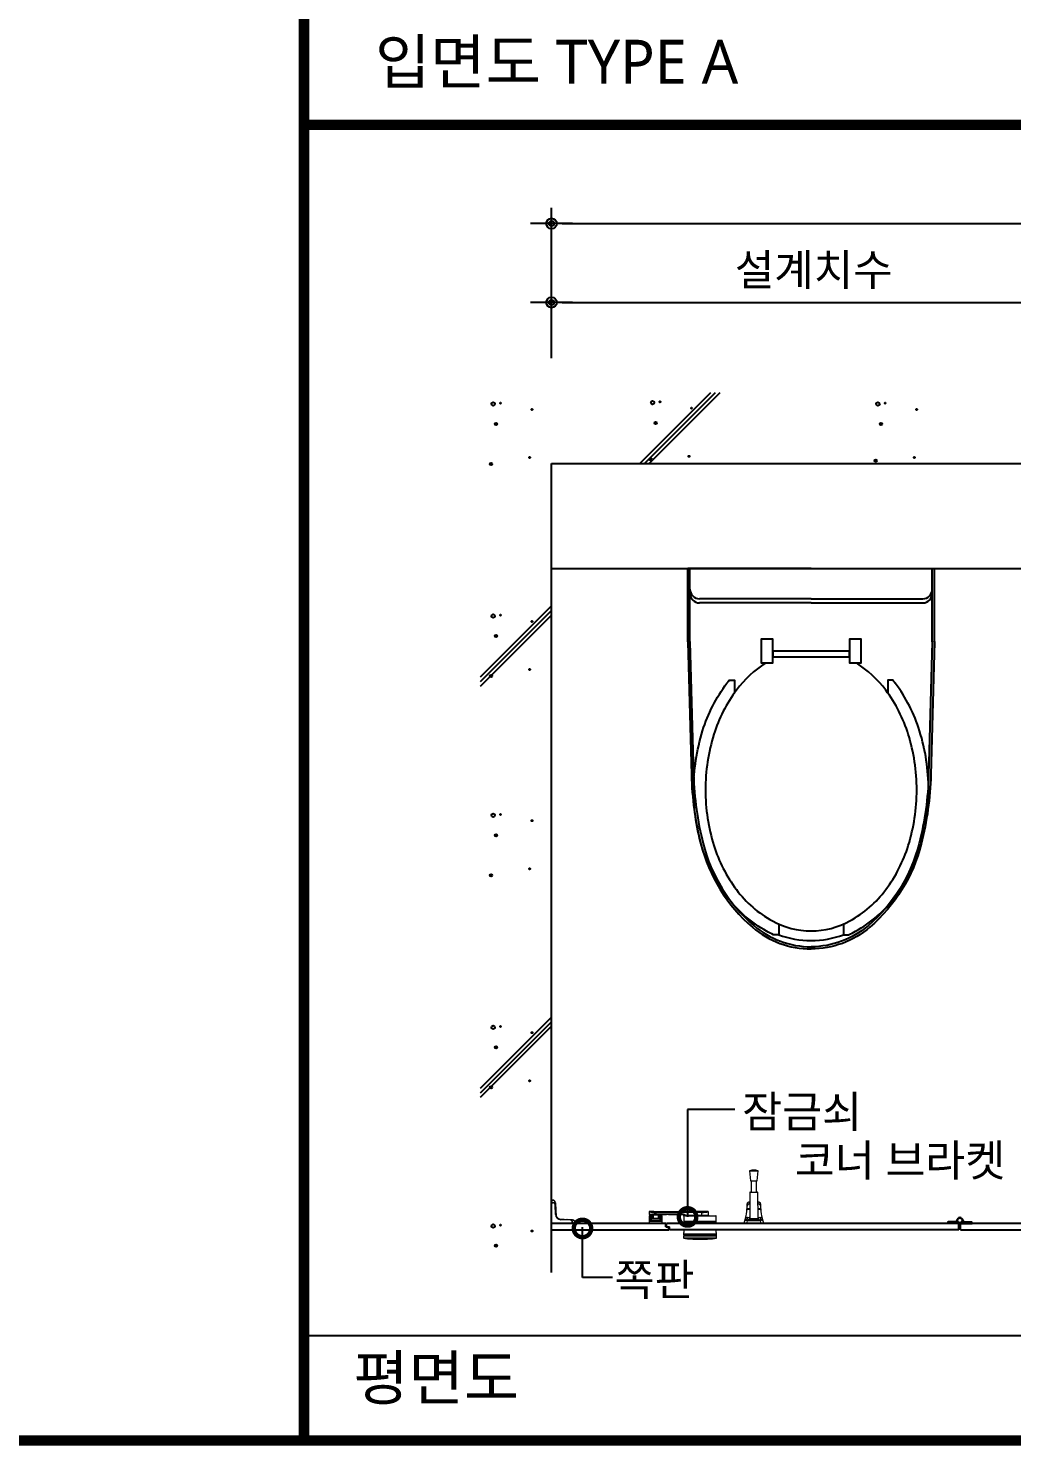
# Model space of a CAD drawing. Extents: x -256 to 8104, y -176 to 5714.
# Drawn here: x 2221 to 3159, y 2764 to 4116 of the extents above; entities that cross this region are included whole.
import ezdxf
from ezdxf.enums import TextEntityAlignment as Align

# ---------------------------------------------------------------- set-up
doc = ezdxf.new("R2010")
doc.units = 0
doc.header["$LTSCALE"] = 30
doc.layers.get('0').update_dxf_attribs({"linetype": 'CONTINUOUS'})
doc.layers.get('DEFPOINTS').update_dxf_attribs({"linetype": 'CONTINUOUS'})
for name, color, linetype in [('0_toilet', 6, 'CONTINUOUS'), ('DIM', 7, 'CONTINUOUS'), ('HAT', 8, 'CONTINUOUS'), ('TIT', 3, 'CONTINUOUS'), ('경첩', 4, 'CONTINUOUS'), ('문자', 3, 'CONTINUOUS'), ('부자재', 4, 'CONTINUOUS'), ('옷걸이', 4, 'CONTINUOUS'), ('잠금쇠(회전형)', 4, 'CONTINUOUS'), ('치수', 1, 'CONTINUOUS'), ('해치', 8, 'CONTINUOUS')]:
    doc.layers.add(name, color=color, linetype=linetype)
doc.styles.add('돋움', font='malgun.ttf')
doc.dimstyles.new('10', dxfattribs={"dimscale": 10, "dimtxt": 3, "dimasz": 1, "dimexe": 1.5, "dimexo": 2, "dimgap": 1, "dimtad": 1, "dimdec": 0, "dimlunit": 6, "dimtxsty": '돋움', "dimblk": 'DIMDOT', "dimcen": -1, "dimdle": 1.5, "dimclrt": 3, "dimazin": 3, "dimtfac": 1, "dimtdec": 0, "dimtix": 1, "dimtmove": 2, "dimatfit": 3, "dimldrblk": 'DIMDOT', "dimarcsym": 0})

# ---------------------------------------------------------------- blocks, each defined once
blk = doc.blocks.new('_DOTSMALL')
at = {"color": 0, "linetype": 'ByBlock', "const_width": 0.5}
blk.add_lwpolyline([(-0.0625, 0, 1), (0.0625, 0, 1)], format="xyb", close=True, dxfattribs=at)
blk = doc.blocks.new('A$C63EC304E')
at = {"layer": '치수', "color": 1, "xscale": 2.5, "yscale": 2.5, "zscale": 2.5, "rotation": 234.3098741996962}
blk.add_blockref('_DOTSMALL', (0.31, 0.31), dxfattribs=at)
blk = doc.blocks.new('A$C2BC9653E')
at = {"layer": '치수', "xscale": 0.3333333333333333, "yscale": 0.3333333333333333, "zscale": 0.3333333333333333}
blk.add_blockref('A$C63EC304E', (0, 0), dxfattribs=at)
blk = doc.blocks.new('A$C7FC71301')
at = {"layer": '치수', "rotation": 180}
blk.add_blockref('A$C2BC9653E', (0.208, 0.208), dxfattribs=at)
blk = doc.blocks.new('A$C4A20372B')
at = {"layer": '치수'}
blk.add_blockref('A$C7FC71301', (0, 0), dxfattribs=at)
blk = doc.blocks.new('A$C566469F5')
at = {"layer": '치수'}
blk.add_blockref('A$C4A20372B', (0, 0), dxfattribs=at)
blk = doc.blocks.new('A$C7E317CD4')
at = {"layer": '해치', "xscale": 2, "yscale": 2, "zscale": 2}
blk.add_blockref('A$C566469F5', (0, 0), dxfattribs=at)
blk = doc.blocks.new('A$C601D7F27')
at = {"layer": '치수'}
blk.add_blockref('A$C7E317CD4', (0, 0), dxfattribs=at)
blk = doc.blocks.new('A$C38802C08')
at = {"layer": '치수'}
blk.add_blockref('A$C601D7F27', (0, 0), dxfattribs=at)
blk = doc.blocks.new('DIMDOT')
at = {"linetype": 'Continuous'}
blk.add_line((-2, 0), (2, 0), dxfattribs=at)
for radius in [0.5, 0.25]:
    blk.add_circle((0, 0), radius, dxfattribs=at)
blk = doc.blocks.new('*D590')
at = {"layer": 'DEFPOINTS', "color": 0}
for p in [(32541.7, -2894.3), (31041.7, -3042.7), (32541.7, -3042.7)]:
    blk.add_point(p, dxfattribs=at)
at = {"layer": 'DIM', "color": 0, "lineweight": -2, "ltscale": 10}
for p, q in [((31041.7, -3022.7), (31041.7, -2879.3)), ((32541.7, -3022.7), (32541.7, -2879.3)), ((31051.7, -2894.3), (32531.7, -2894.3))]:
    blk.add_line(p, q, dxfattribs=at)
at = {"layer": 'DIM', "color": 0, "lineweight": -2, "xscale": 10, "yscale": 10, "zscale": 10, "rotation": 180}
blk.add_blockref('DIMDOT', (31041.7, -2894.3), dxfattribs=at)
at = {"layer": 'DIM', "color": 0, "lineweight": -2, "xscale": 10, "yscale": 10, "zscale": 10}
blk.add_blockref('DIMDOT', (32541.7, -2894.3), dxfattribs=at)
at = {"layer": 'DIM', "color": 3, "insert": (31791.7, -2864.6), "char_height": 30, "attachment_point": 5, "style": '돋움'}
blk.add_mtext('설계치수', dxfattribs=at)
blk = doc.blocks.new('*D592')
at = {"layer": 'DEFPOINTS', "color": 0}
for p in [(31541.7, -2969.6), (31041.7, -3042.7), (31541.7, -3042.7)]:
    blk.add_point(p, dxfattribs=at)
at = {"layer": 'DIM', "color": 0, "lineweight": -2, "ltscale": 10}
for p, q in [((31041.7, -3022.7), (31041.7, -2954.6)), ((31541.7, -3022.7), (31541.7, -2954.6)), ((31051.7, -2969.6), (31531.7, -2969.6))]:
    blk.add_line(p, q, dxfattribs=at)
at = {"layer": 'DIM', "color": 0, "lineweight": -2, "xscale": 10, "yscale": 10, "zscale": 10, "rotation": 180}
blk.add_blockref('DIMDOT', (31041.7, -2969.6), dxfattribs=at)
at = {"layer": 'DIM', "color": 0, "lineweight": -2, "xscale": 10, "yscale": 10, "zscale": 10}
blk.add_blockref('DIMDOT', (31541.7, -2969.6), dxfattribs=at)
at = {"layer": 'DIM', "color": 3, "insert": (31291.7, -2940), "char_height": 30, "attachment_point": 5, "style": '돋움'}
blk.add_mtext('설계치수', dxfattribs=at)
blk = doc.blocks.new('A$C10E41893')
at = {"layer": '부자재'}
for p, q in [((6.5, 0), (6.5, 196)), ((123.3, 196), (6.5, 196)), ((123.3, 192.5), (6.5, 192.5)), ((54.8, 0), (54.8, 177.5)), ((61.4, 0), (61.4, 177.5)), ((6.5, 0), (6.5, -196)), ((54.8, 0), (54.8, -177.5)), ((61.4, 0), (61.4, -177.5)), ((123.3, -192.5), (6.5, -192.5)), ((123.3, -196), (6.5, -196))]:
    blk.add_line(p, q, dxfattribs=at)
for points in [[(122.7, 196, -0.012538), (123.3, 196), (334.6, 190.3, -0.055395), (444.7, 175.1, -0.154276), (576.9, 93.3, -0.179504), (611.5, 0, -0.179504)], [(122.8, 192.5, -0.012538), (123.2, 192.5), (334.5, 186.8, -0.055395), (443.8, 171.7, -0.154276), (574.3, 91, -0.179504), (608, 0, -0.179504)], [(572, 51.4), (588.8, 51.4), (588.8, 59.6, 0.021185), (583.3, 70.7, 0.106084), (528.4, 133.7, 0.085733), (452.6, 172.4, 0.075373), (358.7, 186.6, 0.075373), (264.8, 172.4, 0.085733), (189, 133.7, 0.007337), (184.4, 130.1), (184.4, 122), (204.7, 122)], [(156.7, -72, 0.089162), (200.2, -118.7, 0.085733), (270.3, -154.5, 0.075373), (358.7, -167.9, 0.075373), (447.1, -154.5, 0.085733), (517.2, -118.7, 0.106084), (567, -61.6, 0.126931), (582.8, 0, 0.126931), (567, 61.6, 0.106084), (517.2, 118.7, 0.085733), (447.1, 154.5, 0.075373), (358.7, 167.9, 0.075373), (270.3, 154.5, 0.085733), (200.2, 118.7, 0.089162), (156.7, 72)], [(588.8, -51.4, 0.090214), (598.2, 0, 0.090214), (588.8, 51.4, 0.106084)], [(122.7, -196, 0.012538), (123.3, -196), (334.6, -190.3, 0.055395), (444.7, -175.1, 0.154276), (576.9, -93.3, 0.179504), (611.5, 0, 0.179504)], [(122.8, -192.5, 0.012538), (123.2, -192.5), (334.5, -186.8, 0.055395), (443.8, -171.7, 0.154276), (574.3, -91, 0.179504), (608, 0, 0.179504)], [(572, -51.4), (588.8, -51.4), (588.8, -59.6, -0.021185), (583.3, -70.7, -0.106084), (528.4, -133.7, -0.085733), (452.6, -172.4, -0.075373), (358.7, -186.6, -0.075373), (264.8, -172.4, -0.085733), (189, -133.7, -0.007337), (184.4, -130.1), (184.4, -122), (204.7, -122)]]:
    blk.add_lwpolyline(points, format="xyb", dxfattribs=at)
blk.add_lwpolyline([(138, -60.8), (119.3, -60.8), (119.3, -79.5), (156.7, -79.5), (156.7, -60.8), (138, -60.8), (147.3, -60.8), (147.3, 60.8), (138, 60.8), (156.7, 60.8), (156.7, 79.5), (119.3, 79.5), (119.3, 60.8), (138, 60.8), (138, -60.8), (119.3, -60.8)], dxfattribs=at)
for centre, start, end in [((39.8, 177.5), 0, 90), ((46.4, 177.5), 0, 90), ((39.8, -177.5), 270, 0), ((46.4, -177.5), 270, 0)]:
    blk.add_arc(centre, 15, start, end, dxfattribs=at)
blk = doc.blocks.new('AURA_23', base_point=(28321.5, -6824.2))
for p, q in [((31041.7, -3894.9), (31041.7, -3123.2)), ((31041.7, -3123.2), (32541.7, -3123.2)), ((31041.7, -3223.2), (32541.7, -3223.2))]:
    blk.add_line(p, q)
at = {"color": 8}
blk.add_line((30805.6, -3955), (32768.2, -3955), dxfattribs=at)
at = {"color": 8, "const_width": 10}
for points in [[(30805.6, -4055), (30805.6, -1285.8)], [(30805.6, -2800.1), (34153.5, -2800.1)], [(28368.9, -4055), (34153.5, -4055)]]:
    blk.add_lwpolyline(points, dxfattribs=at)
at = {"layer": '0_toilet'}
for p, q in [((31150.6, -3848.2), (31041.7, -3848.2)), ((31150.6, -3851.2), (31150.6, -3848.2)), ((31150.6, -3851.2), (31154.3, -3851.2)), ((31430.2, -3848.2), (31151.3, -3848.2)), ((31151.3, -3851.2), (31151.3, -3848.2)), ((31153.6, -3854.2), (31153.6, -3851.2)), ((31154.3, -3854.2), (31154.3, -3851.2)), ((31430.2, -3854.2), (31430.2, -3848.2)), ((31655.6, -3848.2), (31431.7, -3848.2)), ((31431.7, -3854.2), (31431.7, -3848.2)), ((31041.7, -3854.2), (31153.6, -3854.2)), ((31430.2, -3854.2), (31154.3, -3854.2)), ((31431.7, -3854.2), (31658.6, -3854.2))]:
    blk.add_line(p, q, dxfattribs=at)
at = {"layer": '경첩', "color": 4, "linetype": 'Continuous', "lineweight": 15}
for p, q in [((31041.7, -3825.7), (31042.9, -3825.7)), ((31041.7, -3825.9), (31041.7, -3825.7)), ((31042.9, -3825.9), (31042.9, -3825.7)), ((31041.7, -3828.1), (31041.7, -3825.9)), ((31042.9, -3825.9), (31041.7, -3825.9)), ((31043, -3828.1), (31041.7, -3828.1)), ((31041.7, -3828.2), (31043, -3828.2)), ((31041.7, -3828.4), (31041.7, -3828.2)), ((31043, -3828.4), (31041.7, -3828.4)), ((31041.7, -3828.4), (31041.7, -3846.7)), ((31043, -3828.2), (31043, -3828.1)), ((31043, -3828.2), (31043, -3828.4)), ((31045, -3829.4), (31044.9, -3827.9)), ((31045.5, -3839.4), (31045.1, -3830.4)), ((31045.2, -3827.9), (31045.3, -3830.4)), ((31045.4, -3828.4), (31045.2, -3828.6)), ((31045.5, -3829), (31045.3, -3829.3)), ((31045.3, -3830.4), (31045.7, -3839.4)), ((31045.6, -3831.7), (31045.4, -3832)), ((31045.7, -3832.4), (31045.4, -3832.6)), ((31045.7, -3832.7), (31045.4, -3833)), ((31045.5, -3829), (31045.6, -3831.7)), ((31045.7, -3833.4), (31045.5, -3833.6)), ((31045.7, -3833.7), (31045.5, -3834)), ((31045.9, -3836.6), (31045.6, -3836.8)), ((31045.9, -3836.6), (31045.6, -3836.9)), ((31045.9, -3837), (31045.6, -3837.3)), ((31045.7, -3832.7), (31045.7, -3833.4)), ((31045.7, -3833.7), (31045.9, -3836.6)), ((31045.9, -3837.3), (31045.6, -3837.5)), ((31045.9, -3838.2), (31045.7, -3838.4)), ((31045.9, -3838.3), (31045.7, -3838.5)), ((31046, -3838.6), (31045.7, -3838.9)), ((31046, -3838.7), (31045.7, -3839)), ((31045.9, -3836.6), (31045.9, -3837)), ((31045.9, -3837.3), (31045.9, -3838.2)), ((31045.9, -3838.2), (31045.9, -3838.3)), ((31045.9, -3838.3), (31046, -3838.6)), ((31046, -3838.6), (31046, -3838.7)), ((31046, -3838.7), (31046, -3839.4)), ((31043.2, -3848.2), (31061.5, -3848.2)), ((31046, -3839.6), (31045.8, -3839.9)), ((31046, -3839.9), (31045.8, -3840.1)), ((31045.9, -3840.5), (31046.1, -3840.2)), ((31046.1, -3840.2), (31045.9, -3840.4)), ((31046.3, -3840.8), (31046.1, -3841)), ((31046.4, -3841.2), (31046.2, -3841.4)), ((31046.5, -3841.4), (31046.4, -3841.6)), ((31046.8, -3841.8), (31046.6, -3842)), ((31047, -3842), (31046.8, -3842.2)), ((31048.1, -3843.1), (31047.9, -3843.3)), ((31048.3, -3843.2), (31048.1, -3843.4)), ((31048.7, -3843.5), (31048.5, -3843.7)), ((31049, -3843.6), (31048.8, -3843.8)), ((31049.5, -3843.7), (31049.3, -3843.9)), ((31050.8, -3843.9), (31050.5, -3844.2)), ((31050.5, -3843.9), (31050.8, -3843.9)), ((31050.5, -3844.2), (31059.5, -3844.6)), ((31059.5, -3844.8), (31050.5, -3844.4)), ((31050.8, -3843.9), (31052.1, -3844)), ((31052.1, -3844), (31051.9, -3844.2)), ((31052.8, -3844), (31052.5, -3844.2)), ((31053.1, -3844), (31052.9, -3844.3)), ((31053.8, -3844.1), (31053.6, -3844.3)), ((31053.8, -3844.1), (31056.5, -3844.2)), ((31056.5, -3844.2), (31056.3, -3844.4)), ((31057.2, -3844.2), (31056.9, -3844.5)), ((31057.5, -3844.2), (31057.3, -3844.5)), ((31058.2, -3844.3), (31057.9, -3844.5)), ((31058.2, -3844.3), (31061.4, -3844.4)), ((31059.5, -3844.6), (31062, -3844.7)), ((31062, -3844.9), (31060.5, -3844.9)), ((31061.5, -3844.5), (31061.3, -3844.7)), ((31061.5, -3844.5), (31061.4, -3844.4)), ((31061.5, -3848.2), (31061.5, -3846.9)), ((31061.7, -3846.9), (31061.5, -3846.9)), ((31061.7, -3848.2), (31061.5, -3848.2)), ((31061.8, -3846.9), (31061.7, -3846.9)), ((31061.7, -3846.9), (31061.7, -3848.2)), ((31061.8, -3848.2), (31061.8, -3846.9)), ((31064, -3848.2), (31061.8, -3848.2)), ((31064, -3848.2), (31064, -3847)), ((31064, -3847), (31064.2, -3847)), ((31064.2, -3848.2), (31064, -3848.2)), ((31064.2, -3847), (31064.2, -3848.2))]:
    blk.add_line(p, q, dxfattribs=at)
at = {"layer": '경첩', "color": 4, "linetype": 'Continuous', "lineweight": 15, "flags": 128}
for points in [[(31044.9, -3827.9), (31045, -3827.9), (31045, -3827.9), (31045.1, -3827.9), (31045.1, -3827.9), (31045.2, -3827.9), (31045.2, -3827.9), (31045.2, -3827.9), (31045.2, -3827.9)], [(31045.3, -3830.4), (31045.3, -3830.4), (31045.3, -3830.4), (31045.3, -3830.4), (31045.2, -3830.4), (31045.2, -3830.4), (31045.2, -3830.4), (31045.1, -3830.4), (31045.1, -3830.4)], [(31045.5, -3828.5), (31045.5, -3828.5), (31045.4, -3828.5), (31045.4, -3828.5), (31045.4, -3828.4), (31045.4, -3828.4), (31045.4, -3828.4), (31045.4, -3828.4), (31045.4, -3828.4)], [(31045.5, -3828.5), (31045.5, -3828.6), (31045.5, -3828.7), (31045.5, -3828.9), (31045.5, -3829)], [(31045.6, -3831.7), (31045.6, -3831.8), (31045.6, -3832), (31045.6, -3832.1), (31045.6, -3832.2), (31045.7, -3832.3), (31045.7, -3832.3), (31045.7, -3832.4), (31045.7, -3832.4)], [(31045.9, -3836.6), (31045.9, -3836.6), (31045.9, -3836.6)], [(31045.9, -3837), (31045.9, -3837.1), (31045.9, -3837.2), (31045.9, -3837.3)], [(31045.7, -3839.4), (31045.7, -3839.4), (31045.7, -3839.4), (31045.7, -3839.4), (31045.7, -3839.4), (31045.6, -3839.4), (31045.6, -3839.4), (31045.5, -3839.4), (31045.5, -3839.4)], [(31046, -3839.6), (31046, -3839.8), (31046, -3839.9)], [(31046.1, -3840.2), (31046.1, -3840.2), (31046.1, -3840.2)], [(31050.5, -3844.2), (31050.5, -3844.2), (31050.5, -3844.2), (31050.5, -3844.2), (31050.5, -3844.2), (31050.5, -3844.3), (31050.5, -3844.3), (31050.5, -3844.4), (31050.5, -3844.4)], [(31052.1, -3844), (31052.2, -3844), (31052.4, -3844), (31052.5, -3844), (31052.6, -3844), (31052.7, -3844), (31052.7, -3844), (31052.8, -3844), (31052.8, -3844)], [(31053.1, -3844), (31053.1, -3844), (31053.2, -3844), (31053.2, -3844), (31053.3, -3844), (31053.4, -3844), (31053.5, -3844), (31053.7, -3844.1), (31053.8, -3844.1)], [(31056.5, -3844.2), (31056.6, -3844.2), (31056.7, -3844.2), (31056.8, -3844.2), (31056.9, -3844.2), (31057, -3844.2), (31057.1, -3844.2), (31057.1, -3844.2), (31057.2, -3844.2), (31057.2, -3844.2)], [(31057.5, -3844.2), (31057.5, -3844.2), (31057.6, -3844.2), (31057.6, -3844.2), (31057.7, -3844.2), (31057.8, -3844.2), (31057.9, -3844.3), (31058, -3844.3), (31058.2, -3844.3)], [(31059.5, -3844.6), (31059.5, -3844.6), (31059.5, -3844.6), (31059.5, -3844.6), (31059.5, -3844.6), (31059.5, -3844.7), (31059.5, -3844.7), (31059.5, -3844.8), (31059.5, -3844.8)], [(31062, -3844.9), (31062, -3844.9), (31062, -3844.8), (31062, -3844.8), (31062, -3844.8), (31062, -3844.7), (31062, -3844.7), (31062, -3844.7), (31062, -3844.7)]]:
    blk.add_lwpolyline(points, dxfattribs=at)
at = {"layer": '경첩', "color": 4, "linetype": 'Continuous', "lineweight": 15}
for centre, radius, start, end in [((31042.9, -3828), 2.35, 2.6983, 90), ((31042.9, -3828), 2.1, 2.6983, 90), ((31043, -3830.5), 2.35, 2.6983, 90), ((31043, -3830.5), 2.1, 2.6983, 90), ((31043.2, -3846.7), 1.5, 180, 270), ((31050.7, -3839.2), 5.25, 182.6983, 267.3017), ((31050.7, -3839.2), 5, 182.6983, 267.3017), ((31050.7, -3839.2), 4.75, 182.6983, 185.9088), ((31050.7, -3839.2), 4.75, 188.6056, 193.1623), ((31050.7, -3839.2), 4.75, 193.2431, 199.766), ((31050.7, -3839.2), 4.75, 199.766, 204.9948), ((31050.7, -3839.2), 4.75, 208.1736, 214.3849), ((31050.7, -3839.2), 4.75, 214.3855, 217.4388), ((31050.7, -3839.2), 4.75, 217.4392, 235.6151), ((31050.7, -3839.2), 4.75, 235.6142, 238.7009), ((31050.7, -3839.2), 4.75, 238.7002, 245.0052), ((31050.7, -3839.2), 4.75, 248.2494, 255.0002), ((31050.7, -3839.2), 4.75, 255, 267.3017), ((31059.4, -3846.9), 2.35, 0, 87.3017), ((31059.4, -3846.9), 2.1, 0, 87.3017), ((31061.9, -3847), 2.35, 0, 87.3017), ((31061.9, -3847), 2.1, 0, 87.3017)]:
    blk.add_arc(centre, radius, start, end, dxfattribs=at)
at = {"layer": '부자재'}
for p, q in [((31419.5, -3847.3), (31419.5, -3848.2)), ((31430.2, -3848.2), (31419.5, -3848.2)), ((31427.3, -3846.1), (31420.1, -3846.6)), ((31420.8, -3847.1), (31420.8, -3848.2)), ((31431, -3847.6), (31431, -3848.4)), ((31431.2, -3848.4), (31431, -3848.4)), ((31431.2, -3847.6), (31431.2, -3848.4)), ((31431.7, -3848.1), (31431.7, -3848.2)), ((31431.7, -3848.2), (31442.7, -3848.2)), ((31434, -3846), (31442.1, -3846.6)), ((31441.4, -3847.1), (31441.4, -3848.2)), ((31442.7, -3847.3), (31442.7, -3848.2))]:
    blk.add_line(p, q, dxfattribs=at)
at = {"layer": '부자재', "color": 1}
blk.add_circle((31431.1, -3845), 2.34, dxfattribs=at)
at = {"layer": '부자재'}
for centre, radius, start, end in [((31420.2, -3847.3), 0.7, 101.7765, 181.6712), ((31421.6, -3847.3), 0.884, 113.4077, 164.5497), ((31427.2, -3844.8), 1.29, 272.9231, 352.4724), ((31431.1, -3845), 2.62, 270, 180), ((31431.5, -3849.2), 1.65, 102.5267, 141.5475), ((31430.7, -3849.2), 1.65, 43.1003, 77.4733), ((31431.2, -3845.3), 2.86, 280.084, 345.9792), ((31435, -3844.8), 1.29, 187.5276, 267.0769), ((31440.6, -3847.3), 0.884, 15.4503, 67.3004), ((31442, -3847.3), 0.7, 358.3288, 78.2235)]:
    blk.add_arc(centre, radius, start, end, dxfattribs=at)
at = {"layer": '옷걸이', "lineweight": 15}
for p, q in [((31230.6, -3797.8), (31231.4, -3807.3)), ((31230.6, -3797.8), (31238.6, -3797.8)), ((31237.9, -3807.3), (31238.6, -3797.8)), ((31231.4, -3807.3), (31237.9, -3807.3)), ((31232.1, -3807.3), (31232.1, -3818.2)), ((31237.1, -3818.2), (31237.1, -3807.3)), ((31230.9, -3818.4), (31230.7, -3843.7)), ((31238.4, -3818.4), (31230.9, -3818.4)), ((31231.1, -3818.2), (31234.6, -3818.2)), ((31234.6, -3818.2), (31238.1, -3818.2)), ((31238.6, -3843.7), (31238.4, -3818.4)), ((31230.7, -3834.6), (31228.3, -3834.6)), ((31228.4, -3833.9), (31230.7, -3833.9)), ((31230.8, -3827.5), (31230.7, -3827.5)), ((31230.7, -3827.5), (31230.7, -3827.6)), ((31230.8, -3827.6), (31230.7, -3827.6)), ((31230.7, -3829.2), (31230.7, -3829.5)), ((31230.7, -3829.2), (31230.8, -3829.2)), ((31230.8, -3829.5), (31230.7, -3829.5)), ((31238.5, -3827.5), (31238.4, -3827.5)), ((31238.5, -3827.6), (31238.4, -3827.6)), ((31238.5, -3827.5), (31238.5, -3827.6)), ((31238.5, -3829.2), (31238.5, -3829.5)), ((31238.5, -3829.2), (31238.5, -3829.2)), ((31238.5, -3829.5), (31238.5, -3829.5)), ((31238.5, -3833.9), (31240.9, -3833.9)), ((31241, -3834.6), (31238.5, -3834.6)), ((31225.1, -3848.2), (31226, -3845.6)), ((31227.5, -3848.2), (31225.1, -3848.2)), ((31226, -3845.6), (31226, -3845.6)), ((31226, -3845.6), (31226, -3845.6)), ((31227, -3844.8), (31226.8, -3844.8)), ((31228.4, -3842.8), (31226.9, -3842.8)), ((31228.4, -3842.8), (31226.9, -3842.8)), ((31226.9, -3844.9), (31226.9, -3844.9)), ((31242.3, -3844.9), (31226.9, -3844.9)), ((31228.3, -3845.6), (31227.5, -3848.2)), ((31241.7, -3848.2), (31227.5, -3848.2)), ((31228.3, -3843.3), (31228.4, -3842.8)), ((31228.3, -3845.6), (31228.3, -3844.9)), ((31228.3, -3844.9), (31240.9, -3844.9)), ((31240.9, -3845.6), (31228.3, -3845.6)), ((31239.4, -3843.7), (31229.8, -3843.7)), ((31242.3, -3842.8), (31240.9, -3842.8)), ((31240.9, -3842.8), (31240.9, -3843.3)), ((31242.3, -3842.8), (31240.9, -3842.8)), ((31240.9, -3845.6), (31240.9, -3844.9)), ((31241.7, -3848.2), (31240.9, -3845.6)), ((31244.1, -3848.2), (31241.7, -3848.2)), ((31242.4, -3844.8), (31242.3, -3844.8)), ((31242.3, -3844.9), (31242.3, -3844.9)), ((31242.4, -3844.9), (31242.4, -3844.8)), ((31243.3, -3845.6), (31244.1, -3848.2)), ((31243.3, -3845.6), (31243.3, -3845.6)), ((31243.3, -3845.6), (31243.3, -3845.6))]:
    blk.add_line(p, q, dxfattribs=at)
at = {"layer": '옷걸이', "lineweight": 15, "flags": 128}
for points in [[(31228, -3834.6), (31228, -3834.6), (31228.1, -3834.6), (31228.1, -3834.6), (31228.1, -3834.6), (31228.1, -3834.6), (31228.2, -3834.6), (31228.2, -3834.6), (31228.3, -3834.6)], [(31230.7, -3827.6), (31230.6, -3827.5), (31230.3, -3827.6), (31230, -3827.6), (31229.7, -3827.7), (31229.4, -3827.8), (31229.1, -3827.9), (31228.8, -3828.1), (31228.6, -3828.3), (31228.5, -3828.5), (31228.3, -3828.7), (31228.2, -3828.9), (31228.2, -3829.2), (31228.2, -3829.2)], [(31230.7, -3827.6), (31230.3, -3827.7), (31229.9, -3827.7), (31229.5, -3827.8), (31229.1, -3828), (31228.8, -3828.2), (31228.6, -3828.4), (31228.4, -3828.6), (31228.3, -3828.9), (31228.2, -3829.2), (31228.2, -3829.3)], [(31228.2, -3830.8), (31228.2, -3830.5), (31228.3, -3830.2), (31228.5, -3830), (31228.8, -3829.8), (31229, -3829.6), (31229.4, -3829.4), (31229.8, -3829.3), (31230.2, -3829.2), (31230.7, -3829.2)], [(31230.7, -3829.5), (31230.2, -3829.6), (31229.9, -3829.6), (31229.5, -3829.7), (31229.2, -3829.9), (31229, -3830.1), (31228.7, -3830.3), (31228.6, -3830.5), (31228.5, -3830.7), (31228.5, -3831)], [(31241, -3829.3), (31241, -3829.3), (31241, -3829), (31241, -3828.8), (31240.9, -3828.6), (31240.7, -3828.4), (31240.5, -3828.2), (31240.3, -3828), (31240, -3827.9), (31239.8, -3827.8), (31239.5, -3827.7), (31239.1, -3827.6), (31238.8, -3827.6), (31238.5, -3827.6)], [(31241, -3829.3), (31241, -3829), (31240.9, -3828.7), (31240.8, -3828.5), (31240.5, -3828.3), (31240.2, -3828.1), (31239.9, -3827.9), (31239.5, -3827.8), (31239.1, -3827.7), (31238.6, -3827.6), (31238.5, -3827.6)], [(31238.5, -3829.2), (31239, -3829.2), (31239.4, -3829.3), (31239.8, -3829.4), (31240.1, -3829.5), (31240.4, -3829.7), (31240.7, -3829.9), (31240.9, -3830.2), (31241, -3830.4), (31241, -3830.8)], [(31240.8, -3831), (31240.7, -3830.7), (31240.6, -3830.4), (31240.4, -3830.2), (31240.2, -3830), (31239.9, -3829.8), (31239.6, -3829.7), (31239.3, -3829.6), (31238.9, -3829.5), (31238.5, -3829.5)], [(31241.2, -3834.6), (31241.2, -3834.6), (31241.2, -3834.6), (31241.2, -3834.6), (31241.1, -3834.6), (31241.1, -3834.6), (31241.1, -3834.6), (31241, -3834.6), (31241, -3834.6)], [(31226.7, -3843), (31226.7, -3843), (31226.7, -3843)], [(31226.9, -3844.8), (31226.8, -3844.8), (31226.8, -3844.9)], [(31226.9, -3842.8), (31226.9, -3842.8), (31226.9, -3842.8)], [(31227, -3844.8), (31226.9, -3844.9), (31226.9, -3844.9)], [(31226.9, -3844.8), (31226.9, -3844.8), (31227, -3844.8)], [(31229.1, -3844.9), (31228.7, -3844.9), (31228.5, -3844.8), (31228.4, -3844.8), (31228.5, -3844.8), (31228.8, -3844.7), (31228.9, -3844.7)], [(31230.7, -3842.4), (31230.1, -3842.4), (31228.8, -3842.5)], [(31240.4, -3842.5), (31238.9, -3842.4), (31238.6, -3842.4)], [(31240.4, -3844.7), (31240.6, -3844.8), (31240.8, -3844.8), (31240.8, -3844.8), (31240.7, -3844.9), (31240.3, -3844.9), (31239.9, -3844.9)], [(31242.3, -3844.9), (31242.3, -3844.9), (31242.3, -3844.8)], [(31242.4, -3844.8), (31242.3, -3844.8), (31242.3, -3844.8)]]:
    blk.add_lwpolyline(points, dxfattribs=at)
at = {"layer": '옷걸이', "lineweight": 15}
for centre, radius, start, end in [((31234.6, -3808.1), 11, 68.7607, 111.2393), ((31231.1, -3818.4), 0.25, 90, 179.5), ((31238.1, -3818.4), 0.25, 0.5, 90), ((31175.4, -3830.4), 52.8, 346.2317, 355.4136), ((31175.4, -3830.4), 53, 346.5097, 355.4136), ((31175.4, -3830.4), 52.8, 355.4136, 356.451), ((31175.4, -3830.4), 52.8, 356.4511, 359.6096), ((31228.3, -3833.7), 0.23, 185.4574, 275.1888), ((31175.4, -3830.4), 52.8, 359.6096, 1.2369), ((31228.4, -3830.7), 0.227, 188.2087, 276.392), ((31194.4, -3831.2), 34.1, 354.2736, 355.5668), ((31175.4, -3830.6), 53, 356.4511, 359.6096), ((31175.4, -3828.8), 55.3, 359.6189, 1.2073), ((31293.8, -3828.8), 55.3, 178.7927, 180.3811), ((31240.8, -3830.7), 0.227, 263.608, 351.7913), ((31293.8, -3830.6), 53, 180.3904, 183.5489), ((31240.9, -3833.7), 0.23, 264.8112, 354.5426), ((31274.9, -3831.2), 34.1, 184.4333, 185.7264), ((31293.8, -3830.4), 52.8, 178.7631, 180.3904), ((31293.8, -3830.4), 52.8, 180.3904, 183.5489), ((31293.8, -3830.4), 53, 184.5864, 193.4903), ((31293.8, -3830.4), 52.8, 183.5489, 184.5865), ((31293.8, -3830.4), 52.8, 184.5864, 193.7683), ((31176.7, -3830.8), 51.5, 343.2376, 346.2577), ((31227.1, -3846), 1.17, 101.397, 160.6752), ((31226.9, -3845.9), 1, 89.9937, 161.8081), ((31177.1, -3830.6), 51.3, 343.5226, 346.2377), ((31226.9, -3843), 0.25, 90.2728, 166.2395), ((31226.9, -3843), 0.247, 89.2585, 165.9158), ((31226.5, -3843), 1.81, 282.0607, 352.5143), ((31226.4, -3842.6), 2.24, 284.8265, 3.5932), ((31228.7, -3842.8), 0.376, 79.9393, 150.5456), ((31228.6, -3842.8), 0.248, 89.5881, 179.723), ((31228.8, -3842.8), 0.307, 84.7786, 118.9817), ((31228.5, -3843.4), 1.43, 284.1057, 346.9245), ((31234.7, -3443.8), 401.1, 269.1968, 270.7316), ((31240.8, -3843.4), 1.44, 193.1186, 255.9655), ((31240.5, -3842.7), 0.271, 58.6344, 97.6053), ((31240.5, -3842.9), 0.4, 32.0092, 97.8083), ((31242.9, -3842.6), 2.24, 176.3909, 255.1894), ((31240.6, -3842.8), 0.248, 0.277, 90.4119), ((31242.7, -3843.1), 1.8, 186.7864, 258.2605), ((31242.3, -3843), 0.25, 13.7617, 89.4531), ((31242.3, -3843), 0.247, 14.0842, 90.7415), ((31292, -3830.6), 51.2, 193.7584, 196.469), ((31242.3, -3845.9), 1, 18.1919, 90.0063), ((31242.2, -3846), 1.16, 19.2937, 79.3942), ((31292.8, -3830.7), 51.7, 193.7493, 196.7564)]:
    blk.add_arc(centre, radius, start, end, dxfattribs=at)
at = {"layer": '잠금쇠(회전형)', "linetype": 'Continuous', "lineweight": 15}
for p, q in [((31134.8, -3837.1), (31134.8, -3839.6)), ((31137.2, -3836.6), (31135.3, -3836.6)), ((31163.6, -3836.8), (31141.1, -3836.8)), ((31163.6, -3836.8), (31141.1, -3836.8)), ((31141.1, -3836.8), (31141.1, -3836.8)), ((31141.1, -3837), (31185.1, -3837)), ((31141.1, -3837.5), (31141.1, -3837)), ((31141.1, -3837.5), (31141.1, -3839.1)), ((31185.1, -3837.5), (31141.1, -3837.5)), ((31167.5, -3839.1), (31141.1, -3839.1)), ((31163.6, -3836.8), (31163.6, -3836.8)), ((31190.8, -3836.6), (31167.5, -3836.6)), ((31185.1, -3837), (31185.1, -3837.5)), ((31185.1, -3840.1), (31185.1, -3837.5)), ((31191.3, -3840.1), (31191.3, -3837.1)), ((31134.8, -3839.6), (31138.1, -3839.6)), ((31134.8, -3841.2), (31134.8, -3848.2)), ((31135.2, -3841.2), (31134.8, -3841.2)), ((31134.8, -3848.2), (31147.3, -3848.2)), ((31135.2, -3846.2), (31135.2, -3841.2)), ((31135.2, -3841.2), (31135.7, -3841.2)), ((31146.9, -3846.2), (31135.2, -3846.2)), ((31135.3, -3840.7), (31135.7, -3840.7)), ((31135.7, -3841.2), (31135.7, -3840.7)), ((31135.7, -3840.7), (31137.6, -3840.7)), ((31135.7, -3841.2), (31135.7, -3845.7)), ((31137.6, -3841.2), (31135.7, -3841.2)), ((31135.7, -3845.7), (31135.8, -3845.7)), ((31135.8, -3841.7), (31137.6, -3841.7)), ((31135.8, -3845.7), (31135.8, -3841.7)), ((31136.3, -3842.2), (31135.8, -3841.7)), ((31135.8, -3845.7), (31135.9, -3845.7)), ((31135.9, -3845.7), (31146.3, -3845.7)), ((31136.3, -3842.2), (31136.3, -3845.7)), ((31137.6, -3842.2), (31136.3, -3842.2)), ((31136.8, -3843.2), (31136.8, -3844.7)), ((31144, -3843.2), (31136.8, -3843.2)), ((31136.8, -3844.7), (31144, -3844.7)), ((31137.1, -3842.9), (31143.8, -3842.9)), ((31143.8, -3844.9), (31137.1, -3844.9)), ((31137.6, -3841.2), (31137.6, -3840.7)), ((31137.6, -3840.7), (31138.6, -3840.7)), ((31137.6, -3841.7), (31137.6, -3841.2)), ((31138.1, -3841.2), (31137.6, -3841.2)), ((31137.6, -3841.7), (31137.6, -3842.2)), ((31137.6, -3841.7), (31138.1, -3841.7)), ((31138.6, -3842.2), (31137.6, -3842.2)), ((31138.1, -3839.6), (31138.1, -3839.6)), ((31138.1, -3841.2), (31138.1, -3841.7)), ((31138.6, -3841.2), (31138.1, -3841.2)), ((31138.1, -3841.7), (31138.6, -3841.7)), ((31138.6, -3840.1), (31138.6, -3842.9)), ((31143.6, -3842.9), (31143.6, -3840.1)), ((31143.6, -3840.7), (31144.6, -3840.7)), ((31144.1, -3841.2), (31143.6, -3841.2)), ((31143.6, -3841.7), (31144.1, -3841.7)), ((31144.6, -3842.2), (31143.6, -3842.2)), ((31143.8, -3842.9), (31145.1, -3842.9)), ((31145.1, -3844.9), (31143.8, -3844.9)), ((31145.3, -3843.2), (31144, -3843.2)), ((31144, -3844.7), (31145.3, -3844.7)), ((31144.1, -3839.6), (31151.3, -3839.6)), ((31144.6, -3841.2), (31144.1, -3841.2)), ((31144.1, -3841.7), (31144.1, -3841.2)), ((31144.1, -3841.7), (31144.6, -3841.7)), ((31144.6, -3840.7), (31144.6, -3841.2)), ((31144.6, -3840.7), (31146.5, -3840.7)), ((31146.5, -3841.2), (31144.6, -3841.2)), ((31144.6, -3841.2), (31144.6, -3841.7)), ((31144.6, -3841.7), (31146.3, -3841.7)), ((31144.6, -3841.7), (31144.6, -3842.2)), ((31145.8, -3842.2), (31144.6, -3842.2)), ((31145.3, -3844.7), (31145.3, -3843.2)), ((31146.3, -3841.7), (31145.8, -3842.2)), ((31145.8, -3845.7), (31145.8, -3842.2)), ((31146.3, -3841.7), (31146.3, -3845.7)), ((31146.3, -3845.7), (31146.3, -3845.7)), ((31146.3, -3845.7), (31146.5, -3845.7)), ((31146.5, -3840.7), (31146.5, -3841.2)), ((31146.5, -3840.7), (31146.8, -3840.7)), ((31146.5, -3845.7), (31146.5, -3841.2)), ((31146.5, -3841.2), (31146.9, -3841.2)), ((31146.9, -3841.2), (31146.9, -3846.2)), ((31147.3, -3841.2), (31146.9, -3841.2)), ((31147.3, -3848.2), (31147.3, -3841.2)), ((31153.3, -3839.6), (31166.3, -3839.6)), ((31166.3, -3839.6), (31166.3, -3839.6)), ((31167.8, -3841.2), (31167.8, -3846.1)), ((31198.8, -3846.1), (31167.8, -3846.1)), ((31167.8, -3846.2), (31167.8, -3847.9)), ((31167.8, -3846.2), (31198.8, -3846.2)), ((31167.8, -3847.9), (31198.8, -3847.9)), ((31198.6, -3848.2), (31168.1, -3848.2)), ((31169.2, -3840.6), (31169.1, -3840.4)), ((31198.8, -3841.1), (31169.3, -3841.1)), ((31169.9, -3840.6), (31169.9, -3840.1)), ((31169.9, -3840.1), (31185.1, -3840.1)), ((31169.9, -3840.6), (31198.3, -3840.6)), ((31175.6, -3846.1), (31175.6, -3846.2)), ((31185.1, -3840.6), (31185.1, -3840.1)), ((31185.1, -3840.1), (31191.3, -3840.1)), ((31191.1, -3846.2), (31191.1, -3846.1)), ((31195.7, -3846.2), (31195.7, -3846.1)), ((31197.8, -3846.2), (31197.8, -3846.1)), ((31197.8, -3846.2), (31197.8, -3846.1)), ((31198.8, -3846.1), (31198.8, -3841.1)), ((31198.8, -3847.9), (31198.8, -3846.2)), ((31167.6, -3858.2), (31167.6, -3859.2)), ((31199.1, -3858.2), (31167.6, -3858.2)), ((31199.1, -3859.2), (31167.6, -3859.2)), ((31167.6, -3860.2), (31167.6, -3861.7)), ((31199.1, -3860.2), (31167.6, -3860.2)), ((31167.6, -3861.7), (31183.3, -3861.7)), ((31183.3, -3862.2), (31168, -3862.2)), ((31198.6, -3859.7), (31168.1, -3859.7)), ((31198.6, -3859.7), (31168.1, -3859.7)), ((31198.4, -3854.3), (31168.3, -3854.3)), ((31168.4, -3854.2), (31183.3, -3854.2)), ((31171.2, -3862.5), (31195.5, -3862.5)), ((31171.2, -3862.5), (31183.3, -3862.5)), ((31195.2, -3862.5), (31171.5, -3862.5)), ((31177.7, -3862.7), (31188.9, -3862.7)), ((31177.7, -3862.7), (31177.7, -3862.7)), ((31180.6, -3862.8), (31180.6, -3862.7)), ((31181.2, -3862.9), (31185.5, -3862.9)), ((31181.2, -3862.9), (31185.5, -3862.9)), ((31181.5, -3862.7), (31181.5, -3862.8)), ((31181.5, -3862.8), (31185.1, -3862.8)), ((31185.1, -3862.9), (31181.6, -3862.9)), ((31183.3, -3854.2), (31198.2, -3854.2)), ((31183.3, -3861.7), (31199.1, -3861.7)), ((31198.6, -3862.2), (31183.3, -3862.2)), ((31183.3, -3862.5), (31195.5, -3862.5)), ((31185.1, -3862.8), (31185.1, -3862.7)), ((31186, -3862.7), (31186, -3862.8)), ((31188.9, -3862.7), (31189.1, -3862.7)), ((31199.1, -3859.2), (31199.1, -3858.2)), ((31199.1, -3861.7), (31199.1, -3860.2))]:
    blk.add_line(p, q, dxfattribs=at)
at = {"layer": '잠금쇠(회전형)', "linetype": 'Continuous', "lineweight": 15, "flags": 128}
for points in [[(31141.1, -3836.8), (31140.4, -3836.8), (31139.8, -3836.8), (31139.2, -3836.7), (31138.6, -3836.7), (31138.2, -3836.7), (31137.8, -3836.6), (31137.5, -3836.6), (31137.3, -3836.6), (31137.2, -3836.6), (31137.2, -3836.6)], [(31177.7, -3862.7), (31177.5, -3862.7), (31177.4, -3862.7), (31177.4, -3862.7), (31177.5, -3862.7), (31177.7, -3862.7)], [(31181.6, -3862.9), (31181.6, -3862.9), (31181.6, -3862.9), (31181.6, -3862.9), (31181.5, -3862.9), (31181.5, -3862.9), (31181.5, -3862.8), (31181.5, -3862.8), (31181.5, -3862.8)], [(31185.1, -3862.9), (31185.1, -3862.9), (31185.1, -3862.9), (31185.1, -3862.9), (31185.1, -3862.9), (31185.1, -3862.9), (31185.1, -3862.8), (31185.1, -3862.8), (31185.1, -3862.8)], [(31189.1, -3862.7), (31189.1, -3862.7), (31189.3, -3862.7), (31189.3, -3862.7), (31189.2, -3862.7), (31189, -3862.7)]]:
    blk.add_lwpolyline(points, dxfattribs=at)
at = {"layer": '잠금쇠(회전형)', "linetype": 'Continuous', "lineweight": 15}
for centre, radius, start, end in [((31135.3, -3837.1), 0.5, 90, 180), ((31141.1, -3791.1), 46.4, 262.2082, 269.9516), ((31141.1, -3879), 39.9, 90.0704, 99.0775), ((31141.1, -3798.2), 38.9, 261.4299, 269.9411), ((31163.6, -3797.2), 39.6, 270.014, 275.6703), ((31158.8, -3818.6), 22.3, 289.4853, 292.988), ((31167.6, -3840.6), 1.54, 8.6008, 92.9035), ((31185.1, -3798.2), 38.8, 270.0516, 278.5774), ((31185.1, -3791.2), 46.3, 270.0429, 277.7974), ((31190.8, -3837.1), 0.5, 0, 90), ((31135.3, -3841.2), 0.5, 90, 180), ((31135.7, -3841.2), 0.485, 91.9622, 181.8362), ((31136, -3846.5), 0.816, 110.8265, 158.264), ((31137.1, -3843.2), 0.25, 90, 180), ((31137.1, -3844.7), 0.25, 180, 270), ((31137.6, -3841.2), 0.5, 0, 90), ((31137.6, -3841.7), 0.5, 270, 0), ((31141.1, -3879.8), 40.4, 85.7371, 94.238), ((31138.1, -3840.1), 0.5, 0.4364, 88.0475), ((31141.1, -3867.7), 27.7, 84.8219, 95.1479), ((31144.1, -3840.1), 0.5, 89.9688, 179.9724), ((31144.6, -3841.2), 0.5, 90, 180), ((31144.6, -3841.7), 0.5, 180, 270), ((31145.1, -3843.2), 0.25, 0, 90), ((31145.1, -3844.7), 0.25, 270, 0), ((31146.4, -3841.2), 0.485, 358.1638, 88.0378), ((31146.2, -3846.5), 0.816, 21.736, 69.1735), ((31146.8, -3841.2), 0.5, 0, 90), ((31152.3, -3878.9), 39.3, 88.5426, 91.4397), ((31166.3, -3841.1), 1.56, 359.595, 89.9503), ((31189.8, -3888.8), 52.5, 113.1385, 114.7084), ((31168.1, -3847.9), 0.25, 180, 270), ((31169.9, -3841.3), 1.18, 89.4884, 132.259), ((31170.8, -3840.4), 1.69, 184.5827, 202.3275), ((31169.9, -3841.2), 0.588, 82.6337, 171.8516), ((31191.8, -3840.1), 0.5, 180, 270), ((31198.3, -3841.1), 0.5, 0, 90), ((31198.6, -3847.9), 0.25, 270, 0), ((31178.6, -3858.2), 11, 159.2996, 180), ((31167.6, -3859.7), 0.5, 0, 90), ((31167.6, -3859.7), 0.5, 270, 0), ((31168.1, -3861.7), 0.5, 180, 264.5584), ((31183.3, -3701.6), 161.3, 264.5584, 265.686), ((31168.4, -3854.3), 0.15, 90, 159.2996), ((31171.2, -3862.4), 0.125, 265.686, 270), ((31171.5, -3862.4), 0.125, 235.4626, 265.7969), ((31183.3, -3701.5), 161.5, 265.7969, 269.2276), ((31177.6, -3864.5), 1.78, 88.6382, 96.0273), ((31183.6, -3782), 80.9, 265.7789, 267.8287), ((31183.7, -3782), 80.8, 266.5383, 267.829), ((31180.5, -3862.8), 0.114, 281.5317, 6.6087), ((31181.6, -3832.2), 30.7, 268.0585, 270.0013), ((31181.5, -3840.2), 22.6, 267.7351, 270.0014), ((31185.2, -3840.4), 22.4, 269.9881, 272.2754), ((31185.1, -3832.5), 30.5, 269.9897, 271.9505), ((31183.3, -3701.5), 161.5, 270.7724, 274.2031), ((31183, -3782), 80.8, 272.171, 273.4617), ((31186.2, -3862.8), 0.114, 173.3913, 258.4683), ((31183.1, -3782), 80.9, 272.1713, 274.2211), ((31189, -3862.6), 0.0882, 204.5731, 265.3621), ((31189.1, -3863.8), 1.13, 83.0858, 90.7191), ((31195.2, -3862.4), 0.125, 274.2031, 304.5374), ((31183.3, -3701.6), 161.3, 274.314, 275.4416), ((31195.5, -3862.4), 0.125, 270, 274.314), ((31198.2, -3854.3), 0.15, 20.7004, 90), ((31188, -3858.2), 11, 0, 20.7004), ((31199.1, -3859.7), 0.5, 90, 180), ((31199.1, -3859.7), 0.5, 180, 270), ((31198.6, -3861.7), 0.5, 275.4416, 0)]:
    blk.add_arc(centre, radius, start, end, dxfattribs=at)
at = {"layer": '치수'}
for p, q in [((31216.4, -3739.4), (31171.5, -3739.4)), ((31171.5, -3739.4), (31171.5, -3841.7)), ((31071.3, -3899.7), (31071.3, -3851.7)), ((31099.7, -3899.7), (31071.3, -3899.7))]:
    blk.add_line(p, q, dxfattribs=at)
at = {"layer": '해치'}
for p, q in [((31126, -3123.2), (31193.7, -3055.4)), ((31134.8, -3123.2), (31202.6, -3055.4)), ((30974, -3326.6), (31041.7, -3258.9)), ((30974, -3335.4), (31041.7, -3267.7)), ((30974, -3718.9), (31041.7, -3651.2)), ((30974, -3727.7), (31041.7, -3660))]:
    blk.add_line(p, q, dxfattribs=at)
at = {"layer": '해치', "color": 2}
for p, q in [((31130.4, -3123.2), (31198.1, -3055.4)), ((30974, -3331), (31041.7, -3263.3)), ((30974, -3723.3), (31041.7, -3655.6))]:
    blk.add_line(p, q, dxfattribs=at)
at = {"layer": '해치'}
for centre, radius in [((30986.1, -3066.4), 1.68), ((30993, -3065.6), 0.56), ((31138.1, -3065.2), 1.68), ((31145.1, -3064.4), 0.56), ((31352.9, -3066.4), 1.68), ((31359.8, -3065.6), 0.56), ((31023, -3071.6), 0.56), ((31175.1, -3070.4), 0.56), ((31389.8, -3071.6), 0.56), ((30988.9, -3085.6), 1.12), ((31140.9, -3084.4), 1.12), ((31355.7, -3085.6), 1.12), ((30984.1, -3123.6), 1.12), ((31020.8, -3117.5), 0.559), ((31136.1, -3119.1), 1.12), ((31172.8, -3116.3), 0.559), ((31350.8, -3120.4), 1.12), ((31387.6, -3117.5), 0.559), ((30986.1, -3268.7), 1.68), ((30993, -3267.9), 0.56), ((31023, -3273.8), 0.56), ((30988.9, -3287.8), 1.12), ((30984.1, -3325.9), 1.12), ((31020.8, -3319.7), 0.559), ((30986.1, -3458.7), 1.68), ((30993, -3457.9), 0.56), ((31023, -3463.9), 0.56), ((30988.9, -3477.9), 1.12), ((31020.8, -3509.8), 0.559), ((30984.1, -3515.9), 1.12), ((30986.1, -3661), 1.68), ((30993, -3660.2), 0.56), ((31023, -3666.1), 0.56), ((30988.9, -3680.1), 1.12), ((30984.1, -3718.2), 1.12), ((31020.8, -3712), 0.559), ((30986.1, -3850.5), 1.68), ((30993, -3849.7), 0.56), ((31023, -3855.2), 0.56), ((30988.9, -3869.2), 1.12)]:
    blk.add_circle(centre, radius, dxfattribs=at)
at = {"layer": 'HAT', "xscale": 0.6000000000003638, "yscale": 0.6000000000003638, "zscale": 0.6000000000003638, "rotation": 270}
blk.add_blockref('A$C10E41893', (31289.2, -3219.3), dxfattribs=at)
at = {"layer": '해치', "xscale": -20, "yscale": 20, "zscale": 20, "rotation": 89.99999999999994}
for p in [(31075.4, -3848.6), (31175.6, -3837.6)]:
    blk.add_blockref('A$C38802C08', p, dxfattribs=at)
at = {"layer": 'TIT', "style": '돋움'}
for s, p in [('입면도 TYPE A', (31219.8, -2761)), ('평면도', (31010.8, -4016.2))]:
    blk.add_text(s, height=42, dxfattribs=at).set_placement(p, align=Align.RIGHT)
at = {"layer": '문자', "style": '돋움'}
for s, p in [('잠금쇠', (31280.6, -3741.1)), ('코너 브라켓', (31374, -3787.6)), ('쪽판', (31139.9, -3901.4))]:
    blk.add_text(s, height=30.34, dxfattribs=at).set_placement(p, align=Align.MIDDLE)
at = {"layer": 'DIM', "ltscale": 10}
for base, p2, picture, middle in [((32541.7, -2894.3), (32541.7, -3042.7), '*D590', (31791.7, -2864.6)), ((31541.7, -2969.6), (31541.7, -3042.7), '*D592', (31291.7, -2940))]:
    dim = blk.add_linear_dim(base=base, p1=(31041.7, -3042.7), p2=p2, text='설계치수', dimstyle='10', override={"dimtxsty": '돋움'}, dxfattribs=at)
    dim.commit()
    dim.dimension.update_dxf_attribs({"geometry": picture, "text_midpoint": middle})

msp = doc.modelspace()

# ---------------------------------------------------------------- block references
msp.add_blockref('AURA_23', (0, 0))

doc.saveas('drawing.dxf')
